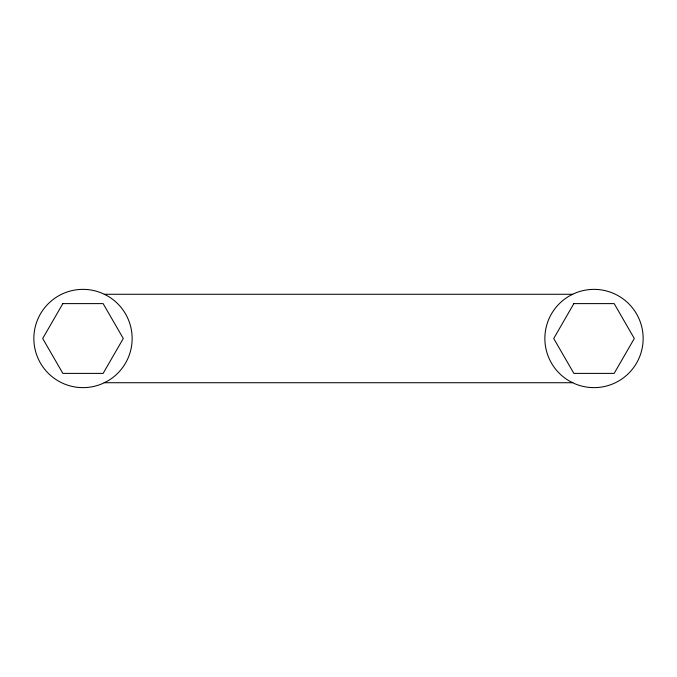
<?xml version="1.0" encoding="UTF-8"?>
<svg xmlns="http://www.w3.org/2000/svg" width="677" height="677" viewBox="0 0 677 677"><rect width="100%" height="100%" fill="white"/><g stroke="black" fill="none" stroke-linecap="round" stroke-linejoin="round"><path stroke-width="1.02" d="M104.182 382.725L102.972 383.385A49.133 49.133 0 0 1 33.85 338.5A49.133 49.133 0 0 1 102.972 293.615L107.558 295.942A49.133 49.133 0 0 1 107.558 381.058L104.182 382.725L572.818 382.725L574.028 383.385A49.133 49.133 0 0 0 643.15 338.5A49.133 49.133 0 0 0 574.028 293.615L569.442 295.942A49.133 49.133 0 0 0 569.442 381.058L572.818 382.725M104.283 294.275L572.717 294.275M62.843 303.609L42.693 338.5L62.843 373.391L103.132 373.391L123.282 338.5L103.132 303.609L62.843 303.609M573.868 303.609L553.718 338.5L573.868 373.391L614.157 373.391L634.307 338.5L614.157 303.609L573.868 303.609"/></g></svg>
